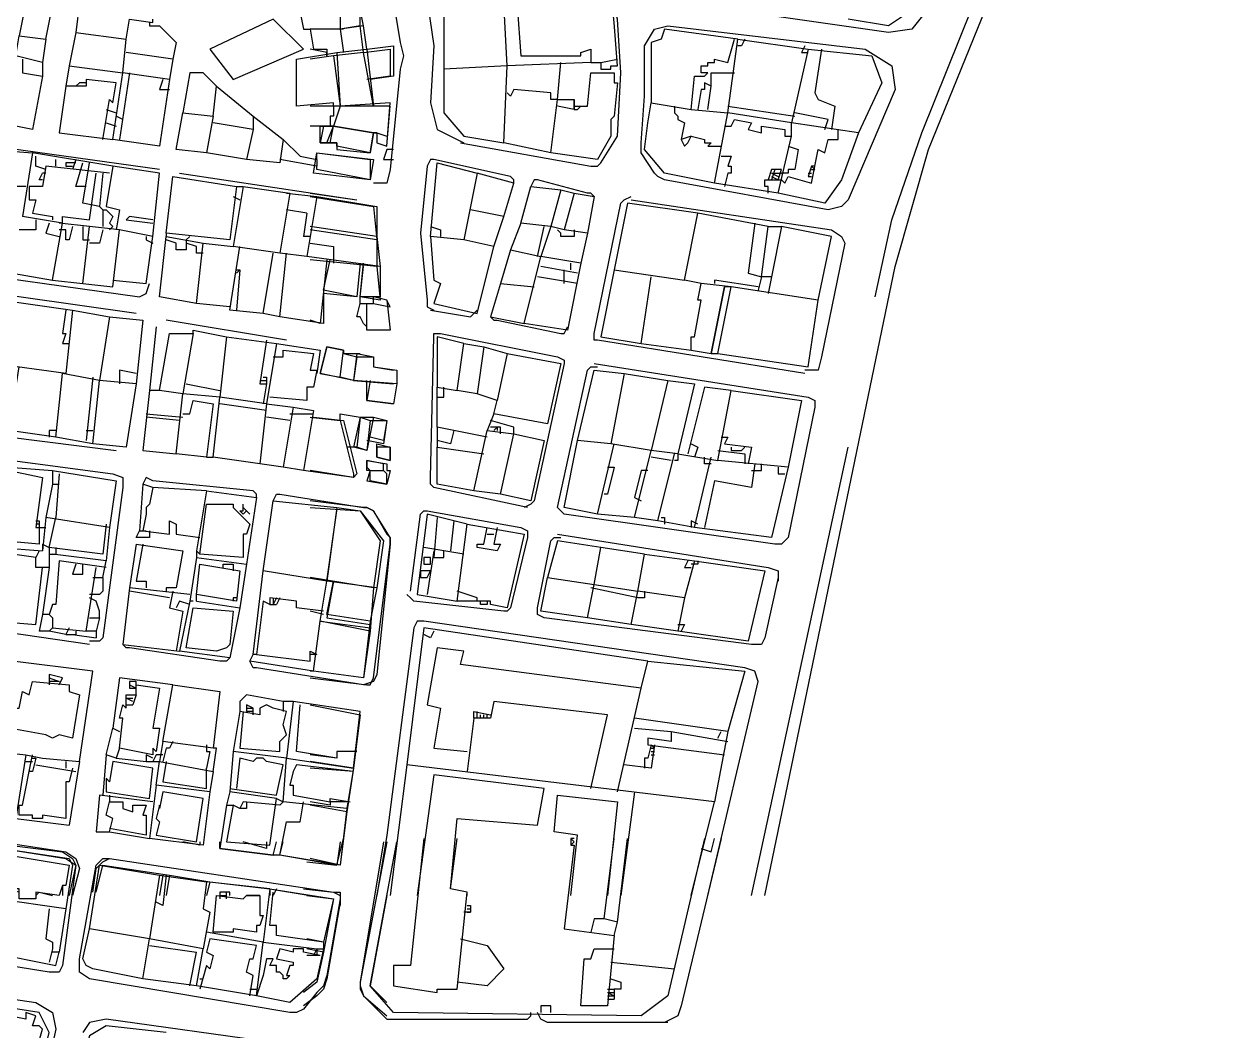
# Model space of a CAD drawing. Extents: x 636135 to 636995, y 811025 to 813508.
# Drawn here: x 636599.5 to 636961, y 812450.5 to 812751.5 of the extents above; entities that cross this region are included whole.
import ezdxf

# ---------------------------------------------------------------- set-up
doc = ezdxf.new("R2010")
doc.units = 0
for name, color, linetype in [('BLOCK', 7, 'CONTINUOUS'), ('BUILD', 3, 'CONTINUOUS'), ('ROADFAC', 4, 'CONTINUOUS')]:
    doc.layers.add(name, color=color, linetype=linetype)

msp = doc.modelspace()

# ---------------------------------------------------------------- linework, layer by layer
at = {"layer": 'BLOCK'}
for points in [[(636778, 812737), (636777, 812753), (636766, 812790), (636746, 812811), (636721, 812821), (636713, 812820), (636712, 812814)], [(636712, 812814), (636722, 812745), (636721, 812728)], [(636702, 812806), (636712, 812746)], [(636858, 812749), (636789, 812759)], [(636869, 812755), (636865, 812750), (636858, 812749)], [(636784, 812713), (636784, 812714), (636784, 812716), (636785, 812730), (636785, 812745), (636788, 812750), (636792, 812751)], [(636792, 812751), (636851, 812744)], [(636712, 812746), (636713, 812742), (636712, 812738)], [(636851, 812744), (636859, 812739), (636860, 812732)], [(636712, 812738), (636709, 812708)], [(636777, 812718), (636778, 812737)], [(636860, 812732), (636846, 812699)], [(636721, 812728), (636723, 812720), (636731, 812716)], [(636640, 812708), (636554, 812720)], [(636772, 812710), (636777, 812718)], [(636730, 812716), (636769, 812709)], [(636722, 812711), (636721, 812711), (636720, 812709)], [(636745, 812706), (636722, 812711)], [(636769, 812709), (636771, 812709), (636772, 812710)], [(636788, 812707), (636784, 812713)], [(636646, 812707), (636699, 812699)], [(636709, 812708), (636708, 812704), (636705, 812704)], [(636720, 812709), (636718, 812689), (636720, 812669)], [(636791, 812705), (636789, 812706), (636788, 812707)], [(636706, 812704), (636704, 812704)], [(636746, 812704), (636746, 812705), (636745, 812706)], [(636753, 812705), (636752, 812705), (636751, 812703)], [(636768, 812701), (636753, 812705)], [(636840, 812696), (636791, 812705)], [(636685, 812701), (636699, 812699)], [(636770, 812700), (636769, 812701), (636768, 812701)], [(636778, 812698), (636779, 812699), (636781, 812700)], [(636781, 812699), (636841, 812690)], [(636846, 812699), (636844, 812697), (636840, 812696)], [(636770, 812659), (636778, 812698)], [(636841, 812690), (636844, 812688), (636845, 812686)], [(636845, 812686), (636838, 812652)], [(636548, 812682), (636634, 812670)], [(636633, 812665), (636548, 812677)], [(636634, 812670), (636636, 812671), (636637, 812674)], [(636720, 812669), (636720, 812667), (636722, 812666)], [(636678, 812657), (636642, 812663)], [(636721, 812666), (636733, 812664)], [(636733, 812664), (636734, 812665), (636735, 812666)], [(636739, 812664), (636740, 812663), (636741, 812663)], [(636741, 812663), (636760, 812659)], [(636760, 812659), (636761, 812659), (636762, 812661)], [(636721, 812616), (636722, 812658)], [(636722, 812658), (636722, 812659), (636724, 812659)], [(636724, 812659), (636759, 812652)], [(636771, 812657), (636770, 812657), (636770, 812659)], [(636833, 812647), (636771, 812657)], [(636759, 812652), (636761, 812651), (636761, 812650)], [(636838, 812652), (636837, 812648), (636833, 812648)], [(636761, 812650), (636752, 812609)], [(636768, 812648), (636769, 812649), (636771, 812649)], [(636770, 812650), (636834, 812640)], [(636759, 812607), (636768, 812648)], [(636834, 812640), (636836, 812639), (636836, 812637)], [(636540, 812635), (636627, 812624)], [(636836, 812637), (636828, 812598)], [(636536, 812629), (636626, 812617)], [(636626, 812617), (636629, 812616), (636629, 812613)], [(636638, 812615), (636636, 812616), (636635, 812614)], [(636722, 812613), (636721, 812614), (636721, 812616)], [(636629, 812613), (636623, 812568)], [(636668, 812612), (636638, 812615)], [(636750, 812607), (636722, 812613)], [(636669, 812610), (636669, 812611), (636668, 812612)], [(636674, 812609), (636675, 812611), (636676, 812611)], [(636676, 812611), (636701, 812607)], [(636701, 812607), (636685, 812609)], [(636752, 812609), (636751, 812608), (636749, 812607)], [(636701, 812607), (636702, 812607), (636704, 812606)], [(636704, 812606), (636702, 812607), (636701, 812607)], [(636704, 812606), (636708, 812599)], [(636709, 812598), (636704, 812606)], [(636718, 812605), (636719, 812606), (636720, 812606)], [(636720, 812606), (636748, 812601)], [(636761, 812605), (636760, 812606), (636759, 812607)], [(636715, 812582), (636718, 812605)], [(636824, 812596), (636761, 812605)], [(636708, 812599), (636709, 812598), (636709, 812596)], [(636709, 812596), (636709, 812597), (636709, 812598)], [(636750, 812598), (636745, 812577)], [(636748, 812601), (636750, 812600), (636750, 812598)], [(636757, 812597), (636758, 812598), (636760, 812598)], [(636759, 812599), (636822, 812589)], [(636828, 812598), (636826, 812596), (636824, 812596)], [(636704, 812556), (636709, 812596)], [(636709, 812596), (636705, 812557)], [(636753, 812577), (636757, 812597)], [(636822, 812589), (636825, 812588), (636825, 812585)], [(636825, 812586), (636821, 812568)], [(636716, 812579), (636715, 812580), (636714, 812581)], [(636619, 812566), (636530, 812579)], [(636743, 812576), (636716, 812579)], [(636745, 812577), (636744, 812576), (636743, 812576)], [(636755, 812574), (636753, 812575), (636753, 812577)], [(636719, 812573), (636717, 812573), (636716, 812571)], [(636815, 812559), (636719, 812573)], [(636817, 812566), (636755, 812574)], [(636716, 812571), (636708, 812509), (636705, 812491)], [(636623, 812568), (636622, 812567), (636619, 812567)], [(636631, 812565), (636630, 812565), (636629, 812566)], [(636821, 812568), (636820, 812566), (636817, 812566)], [(636658, 812561), (636631, 812565)], [(636661, 812562), (636660, 812561), (636658, 812561)], [(636669, 812559), (636668, 812559), (636667, 812561)], [(636701, 812554), (636669, 812559)], [(636819, 812555), (636818, 812558), (636815, 812559)], [(636685, 812556), (636702, 812554)], [(636705, 812557), (636704, 812555), (636701, 812554)], [(636702, 812554), (636703, 812554), (636704, 812556)], [(636804, 812491), (636819, 812555)], [(636520, 812518), (636612, 812504)], [(636808, 812508), (636796, 812458)], [(636595, 812506), (636611, 812504)], [(636611, 812504), (636614, 812502), (636615, 812500)], [(636612, 812504), (636615, 812502), (636616, 812499)], [(636707, 812507), (636700, 812465)], [(636708, 812507), (636700, 812465)], [(636621, 812499), (636623, 812501), (636625, 812502)], [(636621, 812500), (636623, 812502), (636625, 812502)], [(636625, 812502), (636692, 812492)], [(636625, 812502), (636692, 812492)], [(636615, 812500), (636611, 812470)], [(636616, 812499), (636614, 812491)], [(636616, 812472), (636621, 812500)], [(636620, 812492), (636621, 812499)], [(636683, 812493), (636692, 812492)], [(636694, 812490), (636690, 812467)], [(636692, 812492), (636694, 812492), (636694, 812491)], [(636692, 812492), (636694, 812491), (636694, 812490)], [(636692, 812492), (636694, 812491), (636694, 812488)], [(636694, 812489), (636690, 812466)], [(636607, 812468), (636520, 812482)], [(636619, 812466), (636616, 812468), (636616, 812472)], [(636542, 812468), (636603, 812459)], [(636611, 812470), (636610, 812468), (636607, 812468)], [(636679, 812456), (636619, 812466)], [(636690, 812467), (636689, 812464), (636687, 812462)], [(636690, 812466), (636689, 812463), (636687, 812461)], [(636700, 812465), (636700, 812463), (636701, 812461)], [(636700, 812465), (636700, 812464), (636701, 812461)], [(636687, 812462), (636683, 812457)], [(636687, 812461), (636683, 812458)], [(636701, 812461), (636708, 812455)], [(636701, 812461), (636707, 812455)], [(636603, 812459), (636608, 812456), (636609, 812451)], [(636683, 812457), (636681, 812456), (636679, 812456)], [(636796, 812458), (636795, 812455), (636791, 812453)], [(636624, 812454), (636619, 812453), (636617, 812450)], [(636674, 812447), (636624, 812454)], [(636707, 812455), (636708, 812454), (636710, 812454)], [(636710, 812454), (636750, 812454)], [(636750, 812454), (636751, 812455), (636751, 812456)], [(636756, 812453), (636754, 812454), (636753, 812456)], [(636609, 812451), (636605, 812433), (636592, 812409), (636581, 812395)], [(636792, 812453), (636756, 812453)]]:
    msp.add_lwpolyline(points, dxfattribs=at)
at = {"layer": 'BUILD'}
for points in [[(636821, 812491), (636860, 812679), (636870, 812714), (636924, 812847), (636929, 812864), (636933, 812887), (636937, 812891), (636961, 812886)], [(636870, 812769), (636864, 812755), (636858, 812751), (636846, 812753)], [(636777, 812739), (636776, 812752), (636775, 812762)], [(636608, 812757), (636600, 812758), (636598, 812748), (636606, 812747), (636608, 812757)], [(636638, 812755), (636616, 812758), (636615, 812749), (636630, 812747), (636631, 812753), (636638, 812752), (636638, 812753)], [(636744, 812739), (636743, 812758), (636725, 812755), (636725, 812738)], [(636775, 812760), (636771, 812759), (636771, 812760), (636747, 812757), (636748, 812742), (636766, 812742), (636766, 812743), (636769, 812744), (636769, 812740), (636772, 812740), (636772, 812738), (636775, 812738), (636775, 812739), (636777, 812739)], [(636694, 812756), (636682, 812755), (636683, 812750), (636685, 812750)], [(636701, 812751), (636700, 812756), (636694, 812756), (636694, 812750)], [(636700, 812751), (636700, 812756), (636694, 812756), (636694, 812750)], [(636637, 812752), (636637, 812751), (636640, 812751), (636645, 812746), (636644, 812741), (636630, 812743)], [(636674, 812753), (636655, 812744), (636662, 812735), (636683, 812744), (636674, 812753)], [(636695, 812750), (636685, 812750), (636686, 812744), (636690, 812744), (636690, 812742)], [(636694, 812750), (636685, 812750)], [(636702, 812744), (636701, 812751), (636694, 812750), (636695, 812743)], [(636701, 812743), (636700, 812751), (636694, 812750), (636695, 812743)], [(636791, 812750), (636790, 812747), (636787, 812746)], [(636813, 812747), (636791, 812750)], [(636606, 812747), (636605, 812740), (636597, 812742), (636598, 812748)], [(636615, 812749), (636613, 812739), (636629, 812737), (636630, 812747)], [(636787, 812728), (636799, 812726), (636800, 812736), (636803, 812736), (636804, 812737), (636802, 812737), (636802, 812739), (636804, 812739), (636804, 812740), (636806, 812740), (636806, 812741), (636810, 812740), (636812, 812747)], [(636787, 812746), (636787, 812736), (636787, 812728)], [(636799, 812726), (636810, 812725), (636813, 812747)], [(636813, 812747), (636834, 812744), (636829, 812722), (636810, 812725)], [(636815, 812747), (636814, 812745), (636813, 812745)], [(636692, 812727), (636692, 812728), (636681, 812727), (636681, 812741), (636693, 812743), (636694, 812727)], [(636690, 812742), (636690, 812743), (636685, 812744)], [(636704, 812727), (636701, 812743), (636692, 812742), (636694, 812727)], [(636693, 812743), (636702, 812744), (636704, 812727)], [(636701, 812743), (636709, 812744), (636709, 812736), (636702, 812735)], [(636702, 812744), (636710, 812745), (636710, 812736), (636703, 812735)], [(636834, 812744), (636853, 812742), (636856, 812734), (636849, 812719), (636829, 812722)], [(636833, 812745), (636832, 812743), (636834, 812743)], [(636838, 812744), (636836, 812731), (636837, 812729), (636842, 812727), (636841, 812720)], [(636599, 812741), (636599, 812737), (636605, 812736), (636602, 812720), (636597, 812721), (636597, 812723), (636592, 812724), (636593, 812730), (636591, 812730), (636591, 812734), (636594, 812734), (636595, 812739), (636596, 812739), (636597, 812742), (636595, 812742)], [(636605, 812740), (636605, 812736)], [(636613, 812739), (636612, 812733)], [(636644, 812741), (636643, 812735), (636629, 812737)], [(636692, 812742), (636685, 812741)], [(636744, 812739), (636725, 812738), (636725, 812725), (636731, 812718), (636743, 812716), (636744, 812739)], [(636769, 812740), (636744, 812739)], [(636759, 812729), (636760, 812740)], [(636772, 812740), (636777, 812741)], [(636643, 812735), (636640, 812715), (636626, 812717), (636629, 812737)], [(636631, 812737), (636628, 812717)], [(636649, 812737), (636647, 812725), (636656, 812724), (636657, 812733), (636653, 812737), (636649, 812737)], [(636768, 812727), (636769, 812737), (636776, 812737), (636776, 812734), (636777, 812734), (636776, 812724), (636775, 812723), (636775, 812718), (636771, 812711), (636757, 812713), (636759, 812729)], [(636805, 812733), (636805, 812737), (636812, 812737)], [(636623, 812717), (636625, 812729), (636626, 812728), (636627, 812734), (636618, 812735), (636618, 812733), (636612, 812733), (636610, 812719), (636626, 812717)], [(636618, 812734), (636616, 812734), (636615, 812733)], [(636641, 812735), (636640, 812732), (636643, 812732)], [(636657, 812733), (636668, 812724), (636668, 812720), (636656, 812722)], [(636759, 812729), (636757, 812729), (636757, 812731), (636746, 812732), (636745, 812730), (636744, 812731)], [(636804, 812726), (636805, 812733), (636803, 812734), (636803, 812732), (636802, 812732), (636801, 812726)], [(636704, 812719), (636705, 812719), (636705, 812716), (636708, 812715), (636709, 812728), (636694, 812727), (636692, 812721)], [(636759, 812729), (636764, 812729), (636764, 812726), (636765, 812726)], [(636764, 812726), (636764, 812729)], [(636785, 812714), (636786, 812722), (636787, 812728)], [(636624, 812726), (636627, 812725)], [(636656, 812724), (636654, 812713), (636645, 812714), (636647, 812725)], [(636692, 812727), (636685, 812727)], [(636692, 812727), (636685, 812727)], [(636694, 812727), (636692, 812727), (636692, 812724), (636691, 812724), (636691, 812721)], [(636694, 812727), (636692, 812727), (636692, 812724), (636691, 812724), (636691, 812721)], [(636692, 812727), (636692, 812727)], [(636705, 812719), (636705, 812716), (636708, 812715), (636709, 812727), (636694, 812727), (636692, 812721)], [(636764, 812726), (636759, 812727)], [(636764, 812727), (636766, 812727)], [(636764, 812727), (636766, 812727)], [(636765, 812726), (636766, 812727), (636768, 812727)], [(636794, 812727), (636794, 812725), (636795, 812724), (636795, 812723), (636797, 812722), (636796, 812717), (636797, 812715), (636798, 812716), (636799, 812718), (636803, 812717), (636803, 812716), (636805, 812716), (636804, 812715), (636808, 812715)], [(636825, 812701), (636806, 812704), (636810, 812725)], [(636810, 812727), (636830, 812724)], [(636839, 812720), (636840, 812723), (636830, 812725)], [(636624, 812722), (636627, 812721)], [(636629, 812723), (636627, 812724)], [(636668, 812724), (636677, 812717), (636676, 812710), (636666, 812711)], [(636689, 812721), (636685, 812721)], [(636691, 812716), (636688, 812716), (636688, 812721), (636692, 812721)], [(636689, 812721), (636688, 812716), (636690, 812716), (636692, 812721), (636689, 812721)], [(636690, 812716), (636693, 812716), (636693, 812714), (636703, 812713), (636704, 812719), (636692, 812721)], [(636704, 812719), (636703, 812713), (636693, 812715), (636693, 812716), (636691, 812716), (636692, 812721), (636704, 812719)], [(636809, 812721), (636811, 812721), (636812, 812723), (636817, 812722), (636816, 812720), (636820, 812719), (636820, 812721), (636827, 812720), (636827, 812718), (636829, 812718)], [(636829, 812718), (636829, 812722)], [(636668, 812720), (636666, 812711), (636654, 812713)], [(636705, 812719), (636704, 812719)], [(636705, 812719), (636708, 812718)], [(636799, 812718), (636796, 812717)], [(636849, 812719), (636844, 812705), (636839, 812698), (636825, 812701), (636829, 812718)], [(636826, 812705), (636827, 812704), (636828, 812706), (636835, 812704), (636837, 812714), (636839, 812713), (636840, 812717), (636843, 812717), (636843, 812720)], [(636600, 812703), (636597, 812703), (636596, 812696), (636587, 812698), (636589, 812714), (636602, 812713)], [(636677, 812717), (636682, 812712), (636687, 812711), (636687, 812709), (636676, 812711)], [(636710, 812714), (636708, 812714), (636707, 812711), (636710, 812711)], [(636757, 812713), (636743, 812716)], [(636806, 812704), (636791, 812707), (636785, 812714)], [(636828, 812715), (636831, 812714), (636830, 812708), (636828, 812708), (636828, 812707), (636826, 812707)], [(636626, 812709), (636602, 812713), (636599, 812694)], [(636603, 812709), (636603, 812712)], [(636609, 812709), (636609, 812711)], [(636615, 812710), (636612, 812710), (636612, 812709), (636612, 812709), (636614, 812709)], [(636615, 812711), (636614, 812708)], [(636618, 812703), (636615, 812703), (636617, 812710)], [(636623, 812707), (636622, 812697), (636617, 812698), (636619, 812710)], [(636687, 812713), (636703, 812711), (636703, 812705), (636686, 812707), (636687, 812713)], [(636687, 812711), (636687, 812713), (636704, 812711), (636703, 812705), (636687, 812708), (636687, 812709)], [(636723, 812710), (636735, 812707), (636731, 812687), (636721, 812688), (636723, 812710)], [(636808, 812712), (636811, 812712), (636810, 812709), (636811, 812709), (636811, 812707), (636810, 812707), (636809, 812703)], [(636625, 812707), (636606, 812709), (636605, 812703), (636601, 812703), (636601, 812699), (636603, 812699), (636602, 812695), (636608, 812694), (636608, 812693)], [(636606, 812708), (636603, 812709)], [(636604, 812705), (636605, 812707)], [(636606, 812707), (636605, 812707)], [(636611, 812692), (636611, 812694), (636619, 812693), (636621, 812707)], [(636638, 812688), (636640, 812707), (636626, 812709), (636624, 812697), (636628, 812696), (636627, 812690)], [(636743, 812694), (636746, 812704), (636735, 812707)], [(636825, 812705), (636826, 812708), (636823, 812708), (636822, 812705)], [(636824, 812708), (636823, 812705)], [(636823, 812707), (636826, 812707)], [(636823, 812707), (636825, 812706)], [(636836, 812709), (636835, 812709), (636834, 812706), (636835, 812706)], [(636834, 812707), (636835, 812707)], [(636835, 812709), (636836, 812708)], [(636835, 812708), (636836, 812708)], [(636605, 812705), (636604, 812705)], [(636605, 812706), (636605, 812706)], [(636644, 812706), (636663, 812703), (636661, 812687), (636642, 812689), (636644, 812706)], [(636665, 812703), (636679, 812701), (636676, 812683), (636662, 812685)], [(636665, 812703), (636662, 812685)], [(636663, 812703), (636665, 812703)], [(636751, 812703), (636760, 812702), (636757, 812691), (636748, 812692), (636751, 812703)], [(636822, 812701), (636822, 812703), (636821, 812703), (636821, 812705), (636826, 812705)], [(636823, 812706), (636825, 812705)], [(636662, 812700), (636664, 812699)], [(636678, 812701), (636687, 812700), (636684, 812682), (636676, 812683)], [(636687, 812700), (636705, 812697), (636705, 812688), (636685, 812691)], [(636685, 812700), (636704, 812697), (636705, 812687), (636685, 812690)], [(636760, 812702), (636764, 812701), (636761, 812690), (636757, 812691)], [(636764, 812701), (636770, 812700), (636768, 812689), (636761, 812690)], [(636622, 812697), (636623, 812696)], [(636623, 812696), (636623, 812695), (636623, 812694), (636623, 812692), (636623, 812691)], [(636623, 812696), (636624, 812696), (636625, 812695), (636626, 812694), (636625, 812692), (636626, 812691), (636625, 812690)], [(636684, 812695), (636678, 812696)], [(636740, 812685), (636743, 812694), (636733, 812696)], [(636801, 812695), (636780, 812698), (636776, 812678), (636797, 812675), (636801, 812695)], [(636596, 812677), (636608, 812675), (636611, 812692), (636599, 812694)], [(636603, 812693), (636603, 812690), (636598, 812690)], [(636607, 812692), (636606, 812689), (636610, 812688)], [(636608, 812675), (636617, 812674), (636619, 812691), (636610, 812692)], [(636638, 812693), (636631, 812694), (636630, 812693), (636638, 812692)], [(636684, 812695), (636683, 812688)], [(636748, 812692), (636745, 812684), (636754, 812682)], [(636822, 812691), (636801, 812695)], [(636818, 812692), (636816, 812677)], [(636614, 812691), (636613, 812687), (636612, 812687), (636612, 812690), (636610, 812690)], [(636617, 812674), (636626, 812673), (636628, 812690), (636619, 812691)], [(636617, 812691), (636617, 812687), (636619, 812687)], [(636623, 812690), (636622, 812686), (636619, 812686)], [(636626, 812675), (636636, 812674), (636638, 812688), (636628, 812690)], [(636642, 812689), (636642, 812688)], [(636721, 812691), (636724, 812690), (636724, 812688)], [(636753, 812682), (636755, 812691)], [(636757, 812691), (636754, 812682)], [(636768, 812689), (636766, 812680), (636754, 812682)], [(636764, 812690), (636764, 812688), (636760, 812688), (636760, 812689), (636759, 812690), (636759, 812690)], [(636837, 812669), (636841, 812688), (636826, 812691), (636823, 812676), (636820, 812676), (636819, 812672)], [(636820, 812676), (636822, 812691)], [(636822, 812691), (636826, 812691)], [(636636, 812688), (636636, 812687), (636638, 812686)], [(636651, 812668), (636640, 812670), (636642, 812688), (636653, 812686)], [(636653, 812683), (636651, 812683), (636651, 812685), (636648, 812686), (636648, 812684), (636645, 812684), (636645, 812686), (636642, 812687)], [(636649, 812688), (636648, 812687)], [(636648, 812687), (636648, 812686)], [(636661, 812667), (636651, 812668), (636653, 812686), (636662, 812685)], [(636671, 812665), (636661, 812666), (636664, 812685)], [(636685, 812688), (636683, 812688)], [(636705, 812688), (636706, 812679), (636684, 812682)], [(636705, 812688), (636705, 812679), (636685, 812681)], [(636685, 812686), (636692, 812685), (636692, 812681)], [(636685, 812686), (636692, 812685), (636692, 812680)], [(636721, 812688), (636722, 812675), (636724, 812674), (636722, 812668), (636735, 812665), (636740, 812685), (636731, 812687)], [(636676, 812664), (636671, 812665), (636674, 812683)], [(636689, 812672), (636689, 812662), (636676, 812664), (636678, 812683)], [(636690, 812681), (636688, 812662), (636685, 812663)], [(636700, 812680), (636699, 812670), (636689, 812672), (636691, 812681)], [(636745, 812684), (636742, 812674), (636752, 812673)], [(636766, 812680), (636762, 812660), (636749, 812662), (636754, 812682)], [(636663, 812678), (636664, 812678), (636663, 812666)], [(636664, 812678), (636663, 812677)], [(636700, 812680), (636699, 812670), (636689, 812671)], [(636706, 812679), (636706, 812670), (636700, 812670), (636701, 812680)], [(636705, 812679), (636706, 812669), (636700, 812670), (636701, 812679)], [(636765, 812677), (636754, 812679)], [(636761, 812674), (636761, 812678)], [(636763, 812678), (636763, 812680)], [(636776, 812678), (636772, 812658), (636784, 812656), (636787, 812676)], [(636663, 812677), (636663, 812677)], [(636742, 812674), (636739, 812664), (636749, 812662)], [(636765, 812674), (636753, 812676)], [(636784, 812656), (636799, 812654), (636799, 812658), (636800, 812658), (636802, 812669), (636801, 812669), (636802, 812674)], [(636802, 812674), (636797, 812675)], [(636811, 812673), (636802, 812674)], [(636819, 812673), (636806, 812675)], [(636806, 812675), (636806, 812674)], [(636816, 812677), (636820, 812676)], [(636823, 812676), (636822, 812671)], [(636807, 812653), (636834, 812649), (636837, 812669), (636811, 812673), (636809, 812673), (636805, 812653), (636807, 812653)], [(636805, 812653), (636809, 812673)], [(636805, 812653), (636809, 812673)], [(636807, 812653), (636811, 812673)], [(636593, 812669), (636614, 812666), (636612, 812647), (636590, 812650)], [(636702, 812661), (636701, 812662), (636700, 812664), (636699, 812664), (636700, 812668), (636702, 812668)], [(636700, 812668), (636700, 812670)], [(636708, 812669), (636709, 812660), (636702, 812660), (636702, 812668), (636704, 812668), (636704, 812670)], [(636708, 812669), (636704, 812670)], [(636704, 812668), (636709, 812667)], [(636709, 812667), (636708, 812669)], [(636614, 812666), (636625, 812664), (636622, 812645), (636611, 812647)], [(636612, 812666), (636611, 812659), (636612, 812659), (636611, 812656), (636613, 812656)], [(636625, 812664), (636635, 812663), (636633, 812644), (636622, 812645)], [(636639, 812661), (636637, 812642)], [(636650, 812659), (636650, 812660), (636660, 812658), (636658, 812640), (636647, 812641)], [(636650, 812659), (636647, 812641), (636640, 812642), (636643, 812659), (636650, 812659)], [(636660, 812658), (636675, 812656), (636672, 812638), (636658, 812640)], [(636672, 812657), (636670, 812644), (636672, 812644), (636671, 812638)], [(636675, 812656), (636688, 812654), (636687, 812647)], [(636731, 812656), (636723, 812658), (636723, 812643), (636729, 812642), (636731, 812656)], [(636731, 812656), (636737, 812655), (636735, 812641), (636729, 812642)], [(636674, 812652), (636677, 812652), (636677, 812654), (636686, 812653), (636685, 812648), (636687, 812648), (636686, 812643), (636684, 812643), (636684, 812639), (636673, 812640)], [(636699, 812653), (636698, 812645), (636688, 812647), (636690, 812655), (636695, 812654), (636695, 812653), (636700, 812653)], [(636695, 812653), (636695, 812654), (636690, 812655), (636688, 812647), (636694, 812646), (636695, 812654)], [(636695, 812653), (636699, 812652), (636698, 812645), (636694, 812646)], [(636699, 812652), (636704, 812652), (636704, 812649), (636711, 812648), (636711, 812644), (636698, 812645)], [(636699, 812653), (636704, 812652), (636704, 812649)], [(636737, 812655), (636744, 812653), (636741, 812639), (636735, 812641)], [(636744, 812653), (636760, 812650), (636756, 812632), (636740, 812635), (636741, 812639)], [(636799, 812654), (636805, 812653)], [(636609, 812628), (636595, 812630), (636598, 812649)], [(636704, 812649), (636710, 812648)], [(636620, 812626), (636609, 812628), (636611, 812647)], [(636620, 812646), (636618, 812627)], [(636633, 812644), (636630, 812625), (636620, 812626), (636622, 812645)], [(636633, 812647), (636628, 812648), (636628, 812644)], [(636670, 812645), (636672, 812645)], [(636671, 812646), (636672, 812646), (636672, 812644)], [(636698, 812645), (636710, 812644)], [(636703, 812645), (636702, 812639), (636710, 812638)], [(636711, 812644), (636710, 812638), (636702, 812639), (636702, 812645)], [(636775, 812626), (636765, 812627), (636770, 812648), (636779, 812647), (636775, 812626)], [(636779, 812647), (636792, 812645), (636787, 812624), (636775, 812626)], [(636792, 812645), (636800, 812644), (636795, 812623), (636787, 812624)], [(636637, 812642), (636635, 812624), (636645, 812623), (636647, 812641)], [(636640, 812642), (636637, 812642)], [(636648, 812644), (636658, 812642)], [(636723, 812631), (636723, 812640), (636725, 812640), (636725, 812643)], [(636723, 812640), (636723, 812643)], [(636795, 812623), (636807, 812621), (636811, 812642), (636803, 812643), (636798, 812623)], [(636811, 812642), (636832, 812639), (636828, 812619), (636807, 812621)], [(636647, 812635), (636649, 812635), (636650, 812639), (636656, 812638), (636654, 812622), (636645, 812623)], [(636672, 812638), (636670, 812620), (636656, 812622), (636658, 812640)], [(636672, 812636), (636658, 812638)], [(636672, 812638), (636680, 812637), (636677, 812619), (636670, 812620)], [(636636, 812635), (636647, 812634)], [(636646, 812633), (636636, 812634)], [(636679, 812633), (636672, 812634)], [(636680, 812637), (636686, 812636), (636683, 812618), (636677, 812619)], [(636679, 812635), (636686, 812635)], [(636686, 812634), (636695, 812633), (636699, 812617), (636698, 812616), (636683, 812618)], [(636685, 812634), (636694, 812633), (636698, 812617), (636698, 812616), (636685, 812618)], [(636694, 812633), (636694, 812635), (636700, 812634), (636699, 812625), (636697, 812625)], [(636694, 812633), (636694, 812635), (636700, 812634), (636698, 812625), (636696, 812625)], [(636700, 812634), (636703, 812633), (636702, 812624), (636698, 812625)], [(636700, 812634), (636704, 812634), (636702, 812624), (636699, 812625)], [(636704, 812634), (636708, 812633), (636707, 812627), (636703, 812628)], [(636740, 812635), (636738, 812630)], [(636703, 812633), (636708, 812633), (636707, 812626), (636702, 812627)], [(636738, 812628), (636723, 812631), (636723, 812625)], [(636746, 812629), (636746, 812631), (636739, 812633)], [(636742, 812629), (636742, 812631), (636739, 812631)], [(636741, 812631), (636740, 812630)], [(636741, 812631), (636741, 812630)], [(636609, 812630), (636607, 812630), (636607, 812628)], [(636618, 812630), (636620, 812630)], [(636728, 812630), (636727, 812626), (636723, 812627)], [(636742, 812611), (636734, 812612), (636738, 812630), (636746, 812629)], [(636746, 812629), (636755, 812627), (636751, 812609), (636742, 812611), (636746, 812629)], [(636771, 812605), (636761, 812607), (636765, 812627)], [(636808, 812628), (636810, 812628), (636809, 812626), (636817, 812625), (636816, 812620)], [(636705, 812626), (636709, 812625), (636709, 812621), (636705, 812622), (636705, 812626)], [(636705, 812625), (636705, 812622), (636709, 812621), (636709, 812625), (636705, 812625)], [(636734, 812612), (636723, 812614), (636723, 812625), (636737, 812623)], [(636782, 812604), (636771, 812605), (636776, 812626)], [(636789, 812603), (636782, 812604), (636787, 812624)], [(636799, 812626), (636801, 812625), (636800, 812622)], [(636807, 812624), (636815, 812623), (636815, 812620)], [(636811, 812625), (636811, 812624), (636814, 812624), (636815, 812625)], [(636654, 812622), (636656, 812622)], [(636708, 812618), (636709, 812618), (636708, 812614), (636703, 812615), (636703, 812618), (636702, 812618), (636702, 812621), (636708, 812620), (636708, 812618)], [(636702, 812621), (636702, 812619), (636703, 812618), (636702, 812615), (636708, 812614), (636708, 812617), (636707, 812618), (636707, 812620), (636702, 812621)], [(636793, 812621), (636787, 812622)], [(636800, 812601), (636789, 812603), (636794, 812623)], [(636795, 812623), (636795, 812621), (636794, 812621)], [(636800, 812601), (636805, 812622)], [(636803, 812620), (636803, 812622)], [(636805, 812620), (636803, 812620)], [(636818, 812620), (636817, 812613), (636806, 812615), (636803, 812601)], [(636817, 812618), (636820, 812618), (636820, 812620)], [(636595, 812619), (636595, 812618), (636605, 812616), (636603, 812601), (636604, 812601), (636604, 812596), (636593, 812597)], [(636595, 812619), (636608, 812618), (636608, 812614)], [(636608, 812618), (636627, 812615), (636625, 812601), (636606, 812604)], [(636610, 812617), (636609, 812604)], [(636703, 812618), (636707, 812618)], [(636774, 812619), (636776, 812619), (636774, 812611), (636773, 812611)], [(636786, 812618), (636784, 812618), (636782, 812610), (636784, 812609)], [(636828, 812619), (636823, 812598), (636800, 812601)], [(636825, 812619), (636825, 812617), (636827, 812617)], [(636608, 812614), (636606, 812604)], [(636608, 812614), (636610, 812614)], [(636638, 812613), (636635, 812614), (636634, 812600)], [(636654, 812612), (636638, 812613), (636637, 812608)], [(636654, 812612), (636651, 812594)], [(636654, 812612), (636669, 812610), (636666, 812590)], [(636674, 812609), (636693, 812607), (636690, 812585), (636671, 812588), (636674, 812609)], [(636637, 812608), (636636, 812607), (636636, 812605)], [(636666, 812603), (636667, 812602), (636666, 812599), (636665, 812599), (636665, 812592), (636652, 812593), (636654, 812608), (636658, 812608), (636658, 812608), (636662, 812608), (636662, 812607)], [(636662, 812607), (636664, 812605), (636666, 812603)], [(636664, 812606), (636665, 812606), (636665, 812608)], [(636664, 812606), (636665, 812605)], [(636665, 812607), (636666, 812606)], [(636665, 812605), (636666, 812606), (636667, 812605)], [(636685, 812607), (636700, 812606), (636706, 812597), (636704, 812583), (636685, 812586)], [(636693, 812607), (636700, 812606), (636707, 812597), (636705, 812583), (636690, 812585)], [(636690, 812585), (636693, 812606)], [(636603, 812603), (636604, 812603), (636604, 812601), (636606, 812601)], [(636603, 812603), (636604, 812603)], [(636604, 812602), (636603, 812602)], [(636606, 812604), (636605, 812594)], [(636624, 812602), (636623, 812593), (636607, 812595), (636609, 812604)], [(636636, 812605), (636635, 812600), (636643, 812599), (636643, 812603), (636645, 812602), (636645, 812599), (636652, 812598)], [(636720, 812605), (636717, 812581), (636729, 812579), (636732, 812602), (636720, 812605)], [(636723, 812604), (636722, 812592)], [(636728, 812603), (636727, 812594)], [(636732, 812602), (636749, 812599), (636744, 812577), (636739, 812578), (636739, 812579), (636735, 812579), (636735, 812580), (636729, 812582)], [(636790, 812604), (636791, 812604), (636791, 812602)], [(636801, 812602), (636799, 812603), (636799, 812601)], [(636625, 812601), (636624, 812591), (636608, 812593)], [(636637, 812600), (636637, 812598), (636633, 812598), (636634, 812600), (636636, 812600)], [(636741, 812601), (636740, 812596), (636742, 812596), (636741, 812594), (636735, 812595), (636735, 812596), (636737, 812596), (636738, 812601)], [(636738, 812599), (636740, 812599)], [(636592, 812595), (636605, 812594)], [(636605, 812596), (636607, 812595)], [(636605, 812596), (636605, 812594)], [(636607, 812595), (636607, 812593)], [(636609, 812595), (636609, 812593)], [(636633, 812596), (636631, 812583)], [(636633, 812596), (636647, 812594), (636645, 812583), (636642, 812583), (636642, 812582)], [(636635, 812596), (636633, 812585), (636636, 812585), (636636, 812583)], [(636731, 812593), (636719, 812595)], [(636772, 812595), (636759, 812597), (636756, 812586), (636770, 812584), (636772, 812595)], [(636770, 812584), (636783, 812582), (636785, 812593), (636772, 812595)], [(636607, 812589), (636603, 812589), (636603, 812592), (636596, 812593), (636595, 812590), (636593, 812591), (636591, 812573), (636603, 812572), (636605, 812589)], [(636604, 812594), (636603, 812592)], [(636607, 812593), (636607, 812589)], [(636607, 812593), (636609, 812593)], [(636624, 812589), (636610, 812591), (636609, 812578), (636608, 812578), (636607, 812575), (636608, 812574), (636608, 812571), (636618, 812570), (636621, 812589)], [(636620, 812586), (636623, 812586), (636624, 812591)], [(636651, 812592), (636649, 812579)], [(636651, 812594), (636651, 812592)], [(636652, 812593), (636651, 812594)], [(636651, 812592), (636666, 812590)], [(636721, 812592), (636719, 812592), (636719, 812590), (636721, 812590), (636721, 812592)], [(636722, 812594), (636720, 812581)], [(636722, 812592), (636725, 812592)], [(636725, 812592), (636725, 812594)], [(636785, 812593), (636800, 812591), (636797, 812580), (636783, 812582)], [(636800, 812591), (636821, 812588), (636816, 812567), (636795, 812570)], [(636798, 812591), (636797, 812589), (636799, 812589)], [(636801, 812591), (636801, 812590), (636799, 812590)], [(636607, 812589), (636605, 812575)], [(636615, 812590), (636614, 812587), (636617, 812587), (636617, 812590)], [(636652, 812590), (636664, 812588), (636663, 812579), (636651, 812581), (636652, 812590)], [(636659, 812589), (636659, 812590), (636662, 812590), (636662, 812588)], [(636666, 812590), (636664, 812577)], [(636668, 812563), (636671, 812588)], [(636721, 812588), (636718, 812588), (636718, 812586), (636720, 812586), (636721, 812588)], [(636623, 812586), (636623, 812582)], [(636690, 812585), (636685, 812586)], [(636688, 812573), (636690, 812585)], [(636704, 812583), (636703, 812570), (636688, 812573), (636690, 812585)], [(636705, 812583), (636703, 812573), (636690, 812575), (636692, 812585)], [(636692, 812585), (636690, 812574), (636703, 812572)], [(636768, 812574), (636754, 812576), (636756, 812586)], [(636781, 812572), (636768, 812574), (636770, 812584)], [(636623, 812582), (636622, 812581), (636619, 812581)], [(636622, 812576), (636621, 812579), (636619, 812580)], [(636649, 812581), (636631, 812583), (636629, 812566), (636646, 812564)], [(636643, 812580), (636631, 812582)], [(636644, 812582), (636643, 812577), (636647, 812576), (636645, 812564)], [(636651, 812579), (636651, 812581)], [(636663, 812580), (636662, 812580), (636662, 812579)], [(636689, 812576), (636681, 812577), (636681, 812579), (636673, 812580), (636673, 812578), (636671, 812579), (636669, 812563), (636685, 812561), (636685, 812564), (636687, 812563)], [(636675, 812580), (636674, 812578)], [(636674, 812580), (636674, 812578)], [(636676, 812580), (636675, 812578)], [(636783, 812580), (636769, 812583)], [(636795, 812570), (636781, 812572), (636783, 812582)], [(636785, 812582), (636785, 812580), (636783, 812580)], [(636797, 812580), (636795, 812570)], [(636649, 812578), (636646, 812579), (636645, 812577)], [(636649, 812579), (636646, 812564)], [(636664, 812577), (636661, 812562), (636646, 812564)], [(636648, 812565), (636650, 812577), (636662, 812576), (636661, 812566)], [(636650, 812579), (636649, 812579)], [(636651, 812579), (636664, 812577)], [(636673, 812578), (636675, 812578)], [(636735, 812579), (636735, 812579), (636729, 812579)], [(636738, 812579), (636738, 812578), (636736, 812578), (636736, 812579)], [(636605, 812575), (636604, 812570)], [(636607, 812575), (636605, 812575)], [(636619, 812574), (636622, 812574), (636621, 812570), (636618, 812570)], [(636622, 812574), (636622, 812576)], [(636689, 812575), (636685, 812576)], [(636703, 812573), (636701, 812556), (636686, 812558), (636688, 812573), (636703, 812571)], [(636703, 812570), (636701, 812556), (636686, 812558), (636688, 812573)], [(636607, 812570), (636604, 812570)], [(636608, 812571), (636607, 812570)], [(636612, 812569), (636607, 812570)], [(636613, 812571), (636612, 812569)], [(636612, 812569), (636615, 812569)], [(636614, 812569), (636621, 812568)], [(636615, 812570), (636615, 812569)], [(636621, 812570), (636621, 812568)], [(636786, 812561), (636719, 812571), (636714, 812530)], [(636722, 812570), (636721, 812568), (636719, 812569)], [(636795, 812572), (636797, 812572), (636796, 812570)], [(636661, 812566), (636660, 812565), (636657, 812564)], [(636657, 812564), (636648, 812565)], [(636667, 812561), (636668, 812563)], [(636669, 812563), (636668, 812563)], [(636687, 812563), (636685, 812563)], [(636777, 812522), (636784, 812553), (636730, 812560), (636731, 812564), (636723, 812565), (636720, 812548), (636724, 812547), (636722, 812535), (636732, 812534)], [(636616, 812531), (636620, 812558), (636596, 812561), (636591, 812534), (636600, 812533)], [(636686, 812558), (636667, 812561)], [(636784, 812553), (636786, 812561), (636815, 812558), (636810, 812540), (636782, 812544)], [(636606, 812539), (636595, 812541), (636596, 812547), (636598, 812547), (636599, 812552), (636601, 812551), (636602, 812555), (636613, 812554), (636613, 812552), (636616, 812551)], [(636610, 812554), (636611, 812556), (636607, 812557), (636607, 812554)], [(636607, 812556), (636610, 812555)], [(636610, 812555), (636607, 812555)], [(636644, 812554), (636628, 812556), (636626, 812541)], [(636640, 812553), (636638, 812541), (636640, 812541), (636639, 812534), (636638, 812535), (636638, 812533), (636628, 812535), (636629, 812544), (636628, 812544), (636629, 812548), (636630, 812547), (636630, 812551), (636633, 812551), (636633, 812555), (636631, 812555), (636631, 812553), (636633, 812553)], [(636686, 812558), (636685, 812558)], [(636616, 812551), (636614, 812538), (636610, 812539)], [(636631, 812554), (636633, 812553)], [(636633, 812551), (636632, 812548)], [(636633, 812554), (636640, 812553)], [(636644, 812554), (636658, 812552), (636656, 812535), (636641, 812537), (636644, 812554)], [(636677, 812549), (636666, 812551), (636664, 812549), (636664, 812546)], [(636630, 812550), (636632, 812550)], [(636632, 812549), (636630, 812550)], [(636630, 812548), (636632, 812548)], [(636668, 812545), (636668, 812547), (636666, 812548), (636666, 812546)], [(636674, 812547), (636672, 812548), (636670, 812547)], [(636677, 812549), (636677, 812546)], [(636680, 812549), (636677, 812549)], [(636680, 812549), (636678, 812532), (636698, 812529), (636700, 812546), (636680, 812549)], [(636699, 812534), (636693, 812534), (636693, 812532), (636681, 812534), (636682, 812548)], [(636685, 812548), (636700, 812545), (636698, 812529), (636685, 812531)], [(636769, 812523), (636774, 812545), (636740, 812549), (636739, 812544), (636734, 812544), (636732, 812528)], [(636664, 812546), (636662, 812534)], [(636670, 812547), (636670, 812545), (636664, 812546)], [(636665, 812546), (636664, 812535), (636676, 812534), (636676, 812537)], [(636666, 812547), (636668, 812547)], [(636668, 812546), (636666, 812546)], [(636677, 812542), (636678, 812546), (636674, 812547)], [(636734, 812544), (636734, 812546)], [(636734, 812546), (636739, 812545)], [(636735, 812544), (636735, 812546)], [(636736, 812544), (636736, 812545)], [(636737, 812544), (636737, 812545)], [(636738, 812544), (636738, 812545)], [(636624, 812533), (636626, 812541)], [(636626, 812541), (636628, 812540)], [(636676, 812537), (636678, 812539), (636677, 812542)], [(636782, 812541), (636793, 812540)], [(636793, 812540), (636793, 812537), (636786, 812538), (636786, 812536), (636809, 812533)], [(636793, 812540), (636810, 812537)], [(636810, 812540), (636806, 812519)], [(636807, 812538), (636808, 812540)], [(636610, 812539), (636608, 812538), (636606, 812539)], [(636641, 812537), (636640, 812531), (636656, 812528)], [(636644, 812537), (636643, 812535), (636642, 812535), (636641, 812531)], [(636600, 812533), (636597, 812514), (636613, 812512)], [(636614, 812529), (636613, 812525), (636612, 812525), (636612, 812518), (636612, 812517), (636612, 812514), (636605, 812515), (636605, 812514), (636602, 812514), (636602, 812515), (636598, 812515), (636598, 812518), (636599, 812518), (636602, 812533)], [(636600, 812533), (636605, 812532)], [(636624, 812533), (636623, 812521)], [(636627, 812532), (636624, 812533)], [(636628, 812535), (636627, 812532)], [(636638, 812532), (636636, 812533), (636636, 812531), (636638, 812531)], [(636641, 812533), (636639, 812533), (636638, 812531), (636640, 812531)], [(636654, 812536), (636654, 812534), (636655, 812534), (636654, 812529)], [(636656, 812528), (636657, 812535), (636656, 812535)], [(636662, 812534), (636661, 812522)], [(636678, 812532), (636662, 812534)], [(636698, 812534), (636693, 812534), (636693, 812532), (636685, 812533)], [(636788, 812536), (636787, 812529), (636779, 812530)], [(636787, 812536), (636786, 812532), (636785, 812532), (636785, 812529)], [(636787, 812536), (636788, 812535)], [(636787, 812535), (636788, 812535)], [(636787, 812534), (636788, 812534)], [(636787, 812533), (636788, 812533)], [(636600, 812531), (636602, 812531)], [(636602, 812532), (636603, 812532), (636602, 812528), (636601, 812528)], [(636603, 812530), (636615, 812528)], [(636605, 812532), (636616, 812531)], [(636612, 812531), (636612, 812529)], [(636616, 812531), (636613, 812512)], [(636637, 812520), (636638, 812529), (636626, 812531), (636625, 812525), (636624, 812526), (636624, 812522), (636637, 812520)], [(636627, 812532), (636636, 812531)], [(636655, 812522), (636639, 812524), (636640, 812531)], [(636642, 812531), (636641, 812525), (636654, 812523), (636654, 812529)], [(636661, 812523), (636675, 812521), (636677, 812530), (636672, 812531), (636671, 812532), (636669, 812532), (636668, 812531), (636664, 812532), (636663, 812523)], [(636698, 812529), (636696, 812517), (636677, 812519), (636678, 812532)], [(636698, 812528), (636681, 812530), (636680, 812528), (636680, 812528), (636679, 812524), (636680, 812524), (636680, 812521), (636691, 812519), (636691, 812520), (636697, 812519)], [(636799, 812491), (636806, 812519), (636714, 812530), (636709, 812491)], [(636656, 812528), (636655, 812522)], [(636698, 812529), (636696, 812516), (636685, 812518)], [(636698, 812528), (636685, 812529)], [(636732, 812491), (636732, 812492), (636727, 812493), (636729, 812514), (636753, 812512), (636755, 812523), (636722, 812527), (636717, 812491)], [(636639, 812524), (636637, 812508)], [(636655, 812522), (636653, 812506), (636637, 812508)], [(636639, 812509), (636651, 812507), (636653, 812520), (636641, 812522), (636640, 812517), (636640, 812518), (636639, 812514), (636640, 812513), (636639, 812509)], [(636676, 812518), (636665, 812519), (636664, 812517), (636662, 812518), (636660, 812507), (636673, 812506), (636675, 812520), (636661, 812522), (636660, 812518), (636662, 812518)], [(636782, 812522), (636778, 812491)], [(636638, 812519), (636622, 812521), (636621, 812510), (636625, 812510), (636626, 812514), (636624, 812515), (636625, 812519), (636629, 812519), (636629, 812517), (636632, 812516), (636632, 812518), (636636, 812518), (636635, 812515), (636636, 812515), (636636, 812509), (636625, 812511)], [(636625, 812521), (636625, 812519)], [(636666, 812519), (636666, 812517), (636664, 812517)], [(636675, 812520), (636677, 812519)], [(636677, 812519), (636676, 812518)], [(636696, 812517), (636694, 812500), (636676, 812503), (636678, 812513), (636682, 812513), (636683, 812519)], [(636696, 812519), (636691, 812519), (636691, 812518), (636685, 812519)], [(636763, 812491), (636765, 812509), (636758, 812510), (636759, 812521), (636777, 812519), (636774, 812491)], [(636660, 812518), (636658, 812505), (636674, 812503)], [(636696, 812516), (636694, 812500), (636685, 812502)], [(636625, 812510), (636637, 812508)], [(636684, 812501), (636693, 812500), (636695, 812508)], [(636803, 812508), (636792, 812461), (636784, 812455), (636710, 812456), (636703, 812464), (636711, 812507)], [(636719, 812508), (636715, 812470), (636710, 812470), (636710, 812464), (636723, 812462), (636723, 812463), (636729, 812463), (636732, 812492), (636727, 812493), (636729, 812508)], [(636763, 812508), (636763, 812506), (636764, 812506), (636761, 812481), (636776, 812479), (636777, 812483), (636773, 812484), (636776, 812508)], [(636764, 812508), (636763, 812508), (636763, 812506), (636764, 812506)], [(636763, 812508), (636764, 812507)], [(636777, 812483), (636780, 812508)], [(636802, 812505), (636805, 812504), (636806, 812508)], [(636612, 812487), (636591, 812490), (636593, 812505)], [(636593, 812505), (636612, 812502), (636615, 812500), (636613, 812491)], [(636593, 812505), (636613, 812502), (636614, 812500), (636612, 812487)], [(636652, 812507), (636652, 812506), (636647, 812507)], [(636674, 812503), (636658, 812505), (636658, 812507)], [(636672, 812507), (636672, 812505), (636665, 812507)], [(636676, 812503), (636674, 812503), (636675, 812507)], [(636694, 812507), (636693, 812500), (636676, 812503), (636677, 812507)], [(636763, 812506), (636764, 812507)], [(636595, 812503), (636613, 812500), (636612, 812494), (636611, 812494), (636610, 812491), (636603, 812492), (636603, 812490), (636598, 812490), (636598, 812492), (636593, 812493), (636595, 812503)], [(636598, 812492), (636598, 812493), (636594, 812493), (636595, 812503), (636613, 812500), (636612, 812494), (636611, 812494), (636611, 812491)], [(636676, 812503), (636674, 812503)], [(636640, 812497), (636637, 812478), (636619, 812481), (636622, 812500), (636640, 812497)], [(636621, 812492), (636623, 812500), (636643, 812497), (636642, 812491)], [(636640, 812497), (636654, 812495), (636653, 812487), (636655, 812486), (636653, 812475), (636637, 812478)], [(636642, 812497), (636641, 812488), (636639, 812489)], [(636641, 812497), (636640, 812491)], [(636643, 812497), (636655, 812495), (636654, 812491)], [(636673, 812493), (636654, 812495)], [(636655, 812495), (636673, 812493), (636673, 812491)], [(636673, 812493), (636671, 812477)], [(636673, 812493), (636685, 812491)], [(636673, 812493), (636692, 812490), (636689, 812477), (636675, 812479), (636675, 812482), (636673, 812482), (636674, 812492)], [(636675, 812493), (636674, 812491)], [(636603, 812491), (636604, 812492), (636608, 812491)], [(636669, 812480), (636662, 812481), (636662, 812480), (636656, 812480), (636657, 812491), (636665, 812490), (636666, 812491), (636670, 812491), (636670, 812485), (636671, 812485), (636670, 812482), (636669, 812482), (636669, 812480)], [(636661, 812491), (636661, 812492), (636658, 812492), (636658, 812491)], [(636660, 812490), (636660, 812492), (636658, 812492), (636658, 812490)], [(636658, 812491), (636660, 812491)], [(636670, 812491), (636666, 812491)], [(636666, 812491), (636666, 812491)], [(636684, 812491), (636692, 812490), (636689, 812474), (636684, 812475)], [(636708, 812491), (636703, 812464), (636708, 812459)], [(636607, 812487), (636606, 812478)], [(636612, 812487), (636610, 812474)], [(636732, 812488), (636733, 812488), (636733, 812486), (636731, 812486)], [(636732, 812487), (636733, 812487)], [(636732, 812486), (636733, 812486)], [(636770, 812484), (636769, 812480)], [(636773, 812484), (636770, 812484)], [(636617, 812472), (636619, 812481)], [(636671, 812477), (636654, 812480)], [(636776, 812479), (636774, 812458), (636766, 812458), (636767, 812472), (636769, 812472), (636770, 812475), (636776, 812475)], [(636606, 812478), (636608, 812477), (636608, 812475)], [(636608, 812475), (636607, 812471)], [(636651, 812464), (636635, 812466), (636637, 812478)], [(636637, 812476), (636651, 812474)], [(636669, 812461), (636651, 812464), (636653, 812475)], [(636667, 812461), (636668, 812467), (636666, 812468), (636667, 812472), (636668, 812472), (636669, 812476), (636655, 812478), (636654, 812474), (636656, 812473), (636655, 812469), (636654, 812470), (636652, 812463)], [(636689, 812475), (636687, 812466), (636679, 812459), (636669, 812461), (636671, 812477)], [(636688, 812473), (636683, 812474), (636683, 812475), (636680, 812475), (636680, 812474), (636676, 812475), (636675, 812472), (636680, 812471), (636680, 812470), (636679, 812470), (636678, 812467), (636679, 812467), (636678, 812466), (636677, 812466), (636677, 812467), (636676, 812468), (636675, 812468), (636675, 812470), (636673, 812470), (636674, 812472), (636672, 812472), (636671, 812467), (636671, 812467), (636669, 812461)], [(636671, 812477), (636687, 812475)], [(636689, 812477), (636684, 812478)], [(636687, 812475), (636686, 812473)], [(636687, 812475), (636689, 812475)], [(636687, 812475), (636687, 812473)], [(636689, 812477), (636689, 812475)], [(636730, 812478), (636738, 812476)], [(636738, 812476), (636743, 812469), (636738, 812464)], [(636589, 812474), (636609, 812470), (636610, 812474), (636608, 812474)], [(636620, 812469), (636618, 812470), (636617, 812472)], [(636649, 812464), (636651, 812474)], [(636689, 812474), (636687, 812465), (636683, 812462)], [(636688, 812473), (636684, 812473)], [(636635, 812466), (636620, 812469)], [(636775, 812471), (636794, 812469)], [(636652, 812466), (636653, 812466)], [(636738, 812464), (636729, 812465)], [(636775, 812466), (636778, 812465), (636778, 812463), (636776, 812463), (636776, 812460)], [(636603, 812433), (636607, 812450), (636604, 812456), (636572, 812461)], [(636667, 812463), (636669, 812463)], [(636774, 812463), (636776, 812463)], [(636774, 812462), (636776, 812462)], [(636774, 812462), (636776, 812461)], [(636774, 812461), (636776, 812461)], [(636757, 812456), (636757, 812458), (636754, 812458), (636754, 812456)], [(636774, 812460), (636776, 812460)], [(636583, 812444), (636594, 812440), (636593, 812438), (636596, 812437), (636596, 812437), (636601, 812437), (636605, 812451), (636604, 812452), (636602, 812452), (636603, 812455), (636600, 812456), (636600, 812454), (636595, 812455), (636594, 812453), (636586, 812455)], [(636642, 812450), (636624, 812452), (636619, 812449), (636617, 812442), (636619, 812441), (636619, 812439), (636617, 812440), (636616, 812438), (636618, 812435), (636638, 812430)]]:
    msp.add_lwpolyline(points, dxfattribs=at)
at = {"layer": 'ROADFAC'}
for points in [[(636868, 812719), (636921, 812851), (636926, 812866), (636929, 812884)], [(636854, 812670), (636859, 812693), (636868, 812719)], [(636817, 812491), (636846, 812625)]]:
    msp.add_lwpolyline(points, dxfattribs=at)

doc.saveas('drawing.dxf')
